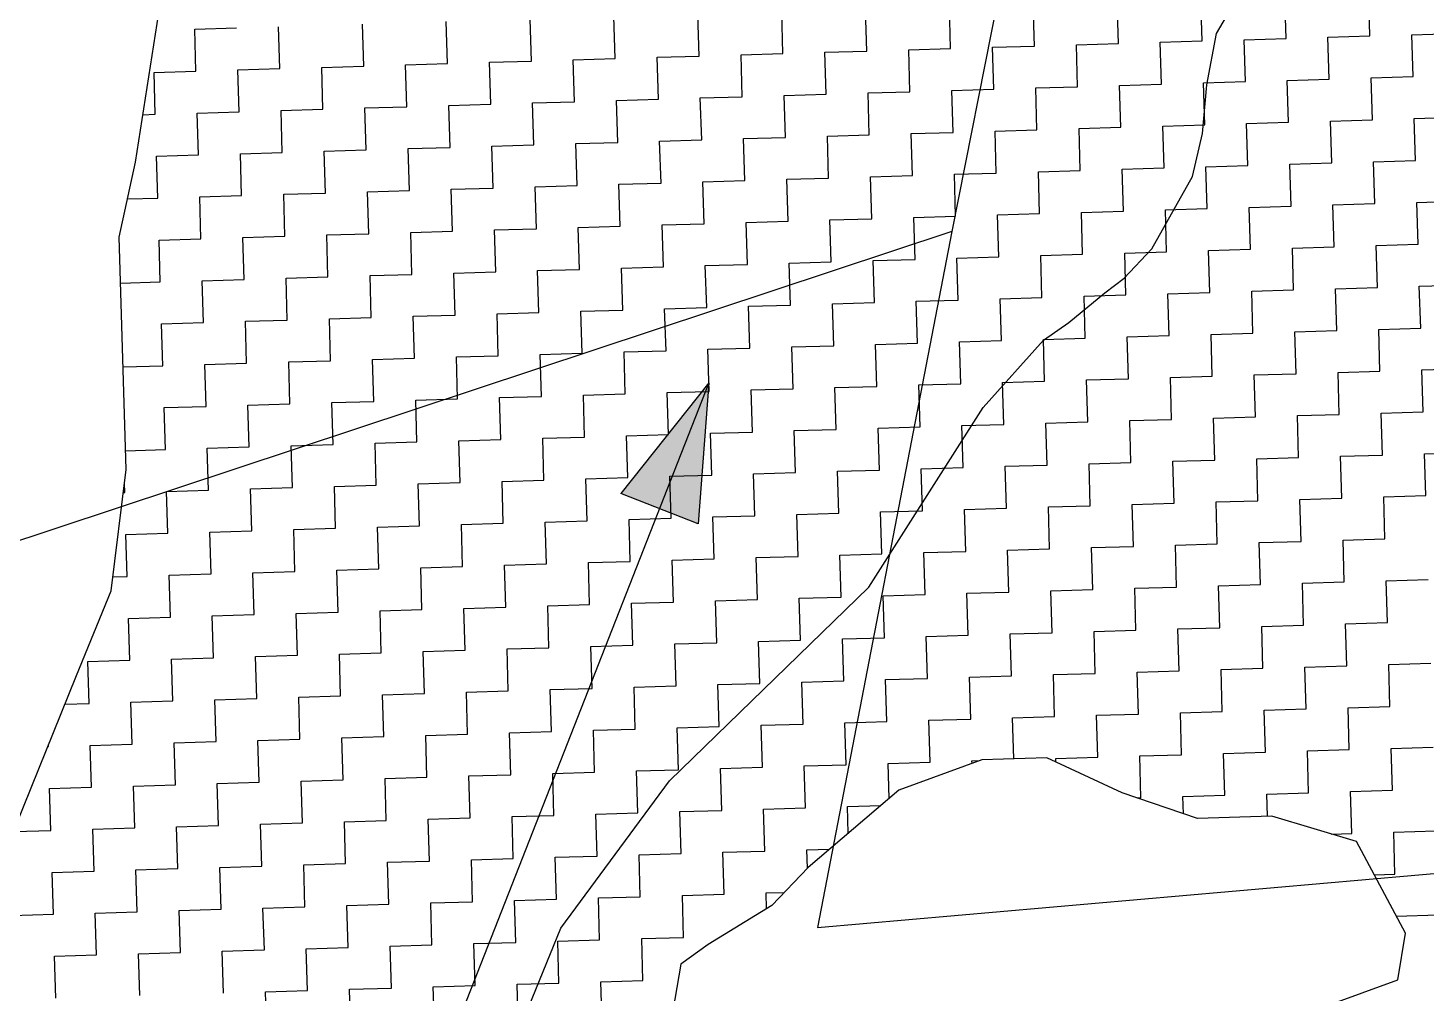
# Model space of a CAD drawing. Header units: metres. Extents: x 289662 to 290738, y 2016260 to 2018343.
# Drawn here: x 289940.6 to 290044.1, y 2016951 to 2017022.5 of the extents above; entities that cross this region are included whole.
import ezdxf

# ---------------------------------------------------------------- set-up
doc = ezdxf.new("R2010")
doc.units = ezdxf.units.M
for name, color, linetype in [('LINE_WATER', 4, 'Continuous'), ('POLY_HATCH', 12, 'Continuous'), ('POLY_PARCEL', 6, 'Continuous')]:
    doc.layers.add(name, color=color, linetype=linetype)

msp = doc.modelspace()

# ---------------------------------------------------------------- hatches: boundary and pattern name
h = msp.add_hatch(color=256)
h.paths.add_polyline_path([(289987.36, 2016986.88), (289990.21, 2016985.76), (289991.01, 2016996.18)])
h.paths.add_polyline_path([(289991.01, 2016996.18), (289984.51, 2016987.99), (289987.36, 2016986.88)])

# ---------------------------------------------------------------- linework, layer by layer
for points in [[(289991.01, 2016996.18), (289969.01, 2016940.11)], [(289991.01, 2016996.18), (289984.51, 2016987.99)], [(289991.01, 2016996.18), (289990.21, 2016985.76)], [(289990.21, 2016985.76), (289984.51, 2016987.99)]]:
    msp.add_lwpolyline(points)
at = {"layer": 'LINE_WATER'}
for p, q in [((290028.58, 2017022.05), (290034.79, 2017032.76)), ((290027.86, 2017018.24), (290028.58, 2017022.05)), ((290027.54, 2017014.65), (290027.86, 2017018.24)), ((290026.79, 2017011.47), (290027.54, 2017014.65)), ((290023.79, 2017006.11), (290026.79, 2017011.47)), ((290021.75, 2017003.95), (290023.79, 2017006.11)), ((290020.31, 2017002.85), (290021.75, 2017003.95)), ((290017.64, 2017000.66), (290020.31, 2017002.85)), ((290015.78, 2016999.35), (290017.64, 2017000.66)), ((290011.3, 2016994.37), (290015.78, 2016999.35)), ((290002.85, 2016981.06), (290011.3, 2016994.37)), ((289988.11, 2016966.72), (290002.85, 2016981.06)), ((289980.07, 2016955.82), (289988.11, 2016966.72)), ((289974.62, 2016942.5), (289980.07, 2016955.82))]:
    msp.add_line(p, q, dxfattribs=at)
at = {"layer": 'POLY_HATCH', "linetype": 'Continuous'}
for p, q in [((290039.93, 2017021.87), (290039.83, 2017024.97)), ((290008.9, 2017020.94), (290008.81, 2017024.04)), ((290015.11, 2017021.12), (290015.01, 2017024.23)), ((290021.31, 2017021.31), (290021.22, 2017024.41)), ((290027.52, 2017021.5), (290027.42, 2017024.6)), ((290033.72, 2017021.68), (290033.63, 2017024.78)), ((289971.68, 2017019.82), (289971.58, 2017022.93)), ((289977.88, 2017020.01), (289977.79, 2017023.11)), ((289984.08, 2017020.2), (289983.99, 2017023.3)), ((289990.29, 2017020.38), (289990.2, 2017023.48)), ((289996.49, 2017020.57), (289996.4, 2017023.67)), ((290002.7, 2017020.75), (290002.61, 2017023.85)), ((289952.97, 2017022.37), (289956.07, 2017022.46)), ((289953.06, 2017019.27), (289952.97, 2017022.37)), ((289959.27, 2017019.45), (289959.17, 2017022.55)), ((289965.47, 2017019.64), (289965.38, 2017022.74)), ((290036.82, 2017021.77), (290039.93, 2017021.87)), ((290043.03, 2017021.96), (290046.13, 2017022.05)), ((290043.12, 2017018.86), (290043.03, 2017021.96)), ((290005.8, 2017020.85), (290008.9, 2017020.94)), ((290005.89, 2017017.74), (290005.8, 2017020.85)), ((290012.01, 2017021.03), (290015.11, 2017021.12)), ((290012.1, 2017017.93), (290012.01, 2017021.03)), ((290018.21, 2017021.22), (290021.31, 2017021.31)), ((290018.3, 2017018.11), (290018.21, 2017021.22)), ((290024.41, 2017021.4), (290027.52, 2017021.5)), ((290024.51, 2017018.3), (290024.41, 2017021.4)), ((290030.62, 2017021.59), (290033.72, 2017021.68)), ((290030.71, 2017018.49), (290030.62, 2017021.59)), ((290036.92, 2017018.67), (290036.82, 2017021.77)), ((289968.57, 2017019.73), (289971.68, 2017019.82)), ((289974.78, 2017019.92), (289977.88, 2017020.01)), ((289974.87, 2017016.81), (289974.78, 2017019.92)), ((289980.98, 2017020.1), (289984.08, 2017020.2)), ((289981.08, 2017017), (289980.98, 2017020.1)), ((289987.19, 2017020.29), (289990.29, 2017020.38)), ((289987.28, 2017017.19), (289987.19, 2017020.29)), ((289993.39, 2017020.47), (289996.49, 2017020.57)), ((289993.48, 2017017.37), (289993.39, 2017020.47)), ((289999.6, 2017020.66), (290002.7, 2017020.75)), ((289999.69, 2017017.56), (289999.6, 2017020.66)), ((289949.96, 2017019.17), (289953.06, 2017019.27)), ((289950.05, 2017016.07), (289949.96, 2017019.17)), ((289956.16, 2017019.36), (289959.27, 2017019.45)), ((289956.26, 2017016.26), (289956.16, 2017019.36)), ((289962.37, 2017019.54), (289965.47, 2017019.64)), ((289962.46, 2017016.44), (289962.37, 2017019.54)), ((289968.67, 2017016.63), (289968.57, 2017019.73)), ((290040.02, 2017018.77), (290043.12, 2017018.86)), ((290040.11, 2017015.66), (290040.02, 2017018.77)), ((290002.79, 2017017.65), (290005.89, 2017017.74)), ((290009, 2017017.84), (290012.1, 2017017.93)), ((290009.09, 2017014.73), (290009, 2017017.84)), ((290015.2, 2017018.02), (290018.3, 2017018.11)), ((290015.29, 2017014.92), (290015.2, 2017018.02)), ((290021.4, 2017018.21), (290024.51, 2017018.3)), ((290021.5, 2017015.11), (290021.4, 2017018.21)), ((290027.61, 2017018.39), (290030.71, 2017018.49)), ((290027.7, 2017015.29), (290027.61, 2017018.39)), ((290033.81, 2017018.58), (290036.92, 2017018.67)), ((290033.91, 2017015.48), (290033.81, 2017018.58)), ((289971.77, 2017016.72), (289974.87, 2017016.81)), ((289971.86, 2017013.62), (289971.77, 2017016.72)), ((289977.97, 2017016.91), (289981.08, 2017017)), ((289978.07, 2017013.8), (289977.97, 2017016.91)), ((289984.18, 2017017.09), (289987.28, 2017017.19)), ((289984.27, 2017013.99), (289984.18, 2017017.09)), ((289990.38, 2017017.28), (289993.48, 2017017.37)), ((289990.48, 2017014.18), (289990.38, 2017017.28)), ((289996.59, 2017017.46), (289999.69, 2017017.56)), ((289996.68, 2017014.36), (289996.59, 2017017.46)), ((290002.88, 2017014.55), (290002.79, 2017017.65)), ((289949.14, 2017016.04), (289950.05, 2017016.07)), ((289953.16, 2017016.16), (289956.26, 2017016.26)), ((289953.25, 2017013.06), (289953.16, 2017016.16)), ((289959.36, 2017016.35), (289962.46, 2017016.44)), ((289959.45, 2017013.25), (289959.36, 2017016.35)), ((289965.56, 2017016.54), (289968.67, 2017016.63)), ((289965.66, 2017013.43), (289965.56, 2017016.54)), ((290037.01, 2017015.57), (290040.11, 2017015.66)), ((290043.21, 2017015.76), (290046.32, 2017015.85)), ((290043.31, 2017012.65), (290043.21, 2017015.76)), ((290005.99, 2017014.64), (290009.09, 2017014.73)), ((290006.08, 2017011.54), (290005.99, 2017014.64)), ((290012.19, 2017014.83), (290015.29, 2017014.92)), ((290012.28, 2017011.72), (290012.19, 2017014.83)), ((290018.4, 2017015.01), (290021.5, 2017015.11)), ((290018.49, 2017011.91), (290018.4, 2017015.01)), ((290024.6, 2017015.2), (290027.7, 2017015.29)), ((290024.69, 2017012.1), (290024.6, 2017015.2)), ((290030.8, 2017015.38), (290033.91, 2017015.48)), ((290030.9, 2017012.28), (290030.8, 2017015.38)), ((290037.1, 2017012.47), (290037.01, 2017015.57)), ((289968.76, 2017013.53), (289971.86, 2017013.62)), ((289974.96, 2017013.71), (289978.07, 2017013.8)), ((289975.06, 2017010.61), (289974.96, 2017013.71)), ((289981.17, 2017013.9), (289984.27, 2017013.99)), ((289981.26, 2017010.8), (289981.17, 2017013.9)), ((289987.37, 2017014.08), (289990.48, 2017014.18)), ((289987.47, 2017010.98), (289987.37, 2017014.08)), ((289993.58, 2017014.27), (289996.68, 2017014.36)), ((289993.67, 2017011.17), (289993.58, 2017014.27)), ((289999.78, 2017014.46), (290002.88, 2017014.55)), ((289999.87, 2017011.35), (289999.78, 2017014.46)), ((289950.15, 2017012.97), (289953.25, 2017013.06)), ((289950.24, 2017009.87), (289950.15, 2017012.97)), ((289956.35, 2017013.15), (289959.45, 2017013.25)), ((289956.44, 2017010.05), (289956.35, 2017013.15)), ((289962.55, 2017013.34), (289965.66, 2017013.43)), ((289962.65, 2017010.24), (289962.55, 2017013.34)), ((289968.85, 2017010.42), (289968.76, 2017013.53)), ((290040.2, 2017012.56), (290043.31, 2017012.65)), ((290040.3, 2017009.46), (290040.2, 2017012.56)), ((290002.98, 2017011.45), (290006.08, 2017011.54)), ((290009.18, 2017011.63), (290012.28, 2017011.72)), ((290009.27, 2017008.53), (290009.18, 2017011.63)), ((290015.39, 2017011.82), (290018.49, 2017011.91)), ((290015.48, 2017008.72), (290015.39, 2017011.82)), ((290021.59, 2017012), (290024.69, 2017012.1)), ((290021.68, 2017008.9), (290021.59, 2017012)), ((290027.79, 2017012.19), (290030.9, 2017012.28)), ((290027.89, 2017009.09), (290027.79, 2017012.19)), ((290034, 2017012.37), (290037.1, 2017012.47)), ((290034.09, 2017009.27), (290034, 2017012.37)), ((289971.95, 2017010.52), (289975.06, 2017010.61)), ((289972.05, 2017007.41), (289971.95, 2017010.52)), ((289978.16, 2017010.7), (289981.26, 2017010.8)), ((289978.25, 2017007.6), (289978.16, 2017010.7)), ((289984.36, 2017010.89), (289987.47, 2017010.98)), ((289984.46, 2017007.79), (289984.36, 2017010.89)), ((289990.57, 2017011.07), (289993.67, 2017011.17)), ((289990.66, 2017007.97), (289990.57, 2017011.07)), ((289996.77, 2017011.26), (289999.87, 2017011.35)), ((289996.87, 2017008.16), (289996.77, 2017011.26)), ((290003.07, 2017008.34), (290002.98, 2017011.45)), ((289948, 2017009.8), (289950.24, 2017009.87)), ((289953.34, 2017009.96), (289956.44, 2017010.05)), ((289953.43, 2017006.86), (289953.34, 2017009.96)), ((289959.55, 2017010.15), (289962.65, 2017010.24)), ((289959.64, 2017007.04), (289959.55, 2017010.15)), ((289965.75, 2017010.33), (289968.85, 2017010.42)), ((289965.84, 2017007.23), (289965.75, 2017010.33)), ((290037.19, 2017009.37), (290040.3, 2017009.46)), ((290043.4, 2017009.55), (290046.5, 2017009.64)), ((290043.49, 2017006.45), (290043.4, 2017009.55)), ((290006.17, 2017008.44), (290009.27, 2017008.53)), ((290006.27, 2017005.33), (290006.17, 2017008.44)), ((290012.38, 2017008.62), (290015.48, 2017008.72)), ((290012.47, 2017005.52), (290012.38, 2017008.62)), ((290018.58, 2017008.81), (290021.68, 2017008.9)), ((290018.67, 2017005.71), (290018.58, 2017008.81)), ((290024.79, 2017008.99), (290027.89, 2017009.09)), ((290024.88, 2017005.89), (290024.79, 2017008.99)), ((290030.99, 2017009.18), (290034.09, 2017009.27)), ((290031.08, 2017006.08), (290030.99, 2017009.18)), ((290037.29, 2017006.26), (290037.19, 2017009.37)), ((289968.95, 2017007.32), (289972.05, 2017007.41)), ((289975.15, 2017007.51), (289978.25, 2017007.6)), ((289975.24, 2017004.41), (289975.15, 2017007.51)), ((289981.35, 2017007.69), (289984.46, 2017007.79)), ((289981.45, 2017004.59), (289981.35, 2017007.69)), ((289987.56, 2017007.88), (289990.66, 2017007.97)), ((289987.65, 2017004.78), (289987.56, 2017007.88)), ((289993.76, 2017008.06), (289996.87, 2017008.16)), ((289993.86, 2017004.96), (289993.76, 2017008.06)), ((289999.97, 2017008.25), (290003.07, 2017008.34)), ((290000.06, 2017005.15), (289999.97, 2017008.25)), ((289950.33, 2017006.76), (289953.43, 2017006.86)), ((289950.42, 2017003.66), (289950.33, 2017006.76)), ((289956.54, 2017006.95), (289959.64, 2017007.04)), ((289956.63, 2017003.85), (289956.54, 2017006.95)), ((289962.74, 2017007.14), (289965.84, 2017007.23)), ((289962.83, 2017004.03), (289962.74, 2017007.14)), ((289969.04, 2017004.22), (289968.95, 2017007.32)), ((290040.39, 2017006.36), (290043.49, 2017006.45)), ((290040.48, 2017003.25), (290040.39, 2017006.36)), ((290003.16, 2017005.24), (290006.27, 2017005.33)), ((290009.37, 2017005.43), (290012.47, 2017005.52)), ((290009.46, 2017002.32), (290009.37, 2017005.43)), ((290015.57, 2017005.61), (290018.67, 2017005.71)), ((290015.66, 2017002.51), (290015.57, 2017005.61)), ((290021.78, 2017005.8), (290024.88, 2017005.89)), ((290021.87, 2017002.7), (290021.78, 2017005.8)), ((290027.98, 2017005.98), (290031.08, 2017006.08)), ((290028.07, 2017002.88), (290027.98, 2017005.98)), ((290034.19, 2017006.17), (290037.29, 2017006.26)), ((290034.28, 2017003.07), (290034.19, 2017006.17)), ((289972.14, 2017004.31), (289975.24, 2017004.41)), ((289972.23, 2017001.21), (289972.14, 2017004.31)), ((289978.34, 2017004.5), (289981.45, 2017004.59)), ((289978.44, 2017001.4), (289978.34, 2017004.5)), ((289984.55, 2017004.68), (289987.65, 2017004.78)), ((289984.64, 2017001.58), (289984.55, 2017004.68)), ((289990.75, 2017004.87), (289993.86, 2017004.96)), ((289990.85, 2017001.77), (289990.75, 2017004.87)), ((289996.96, 2017005.06), (290000.06, 2017005.15)), ((289997.05, 2017001.95), (289996.96, 2017005.06)), ((290003.26, 2017002.14), (290003.16, 2017005.24)), ((289947.48, 2017003.57), (289950.42, 2017003.66)), ((289953.53, 2017003.75), (289956.63, 2017003.85)), ((289953.62, 2017000.65), (289953.53, 2017003.75)), ((289959.73, 2017003.94), (289962.83, 2017004.03)), ((289959.82, 2017000.84), (289959.73, 2017003.94)), ((289965.94, 2017004.13), (289969.04, 2017004.22)), ((289966.03, 2017001.02), (289965.94, 2017004.13)), ((290037.38, 2017003.16), (290040.48, 2017003.25)), ((290043.58, 2017003.35), (290046.69, 2017003.44)), ((290043.68, 2017000.24), (290043.58, 2017003.35)), ((290006.36, 2017002.23), (290009.46, 2017002.32)), ((290006.45, 2016999.13), (290006.36, 2017002.23)), ((290012.56, 2017002.42), (290015.66, 2017002.51)), ((290012.66, 2016999.32), (290012.56, 2017002.42)), ((290018.77, 2017002.6), (290021.87, 2017002.7)), ((290018.86, 2016999.5), (290018.77, 2017002.6)), ((290024.97, 2017002.79), (290028.07, 2017002.88)), ((290025.06, 2016999.69), (290024.97, 2017002.79)), ((290031.18, 2017002.98), (290034.28, 2017003.07)), ((290031.27, 2016999.87), (290031.18, 2017002.98)), ((290037.47, 2017000.06), (290037.38, 2017003.16)), ((289969.13, 2017001.12), (289972.23, 2017001.21)), ((289975.34, 2017001.3), (289978.44, 2017001.4)), ((289975.43, 2016998.2), (289975.34, 2017001.3)), ((289981.54, 2017001.49), (289984.64, 2017001.58)), ((289981.63, 2016998.39), (289981.54, 2017001.49)), ((289987.74, 2017001.67), (289990.85, 2017001.77)), ((289987.84, 2016998.57), (289987.74, 2017001.67)), ((289993.95, 2017001.86), (289997.05, 2017001.95)), ((289994.04, 2016998.76), (289993.95, 2017001.86)), ((290000.15, 2017002.05), (290003.26, 2017002.14)), ((290000.25, 2016998.94), (290000.15, 2017002.05)), ((289950.52, 2017000.56), (289953.62, 2017000.65)), ((289950.61, 2016997.46), (289950.52, 2017000.56)), ((289956.72, 2017000.75), (289959.82, 2017000.84)), ((289956.81, 2016997.64), (289956.72, 2017000.75)), ((289962.93, 2017000.93), (289966.03, 2017001.02)), ((289963.02, 2016997.83), (289962.93, 2017000.93)), ((289969.22, 2016998.01), (289969.13, 2017001.12)), ((290040.58, 2017000.15), (290043.68, 2017000.24)), ((290040.67, 2016997.05), (290040.58, 2017000.15)), ((290003.35, 2016999.04), (290006.45, 2016999.13)), ((290009.55, 2016999.22), (290012.66, 2016999.32)), ((290009.65, 2016996.12), (290009.55, 2016999.22)), ((290015.76, 2016999.41), (290018.86, 2016999.5)), ((290015.85, 2016996.31), (290015.76, 2016999.41)), ((290021.96, 2016999.59), (290025.06, 2016999.69)), ((290022.05, 2016996.49), (290021.96, 2016999.59)), ((290028.17, 2016999.78), (290031.27, 2016999.87)), ((290028.26, 2016996.68), (290028.17, 2016999.78)), ((290034.37, 2016999.97), (290037.47, 2017000.06)), ((290034.46, 2016996.86), (290034.37, 2016999.97)), ((289972.33, 2016998.11), (289975.43, 2016998.2)), ((289972.42, 2016995.01), (289972.33, 2016998.11)), ((289978.53, 2016998.29), (289981.63, 2016998.39)), ((289978.62, 2016995.19), (289978.53, 2016998.29)), ((289984.74, 2016998.48), (289987.84, 2016998.57)), ((289984.83, 2016995.38), (289984.74, 2016998.48)), ((289990.94, 2016998.67), (289994.04, 2016998.76)), ((289991.03, 2016995.56), (289990.94, 2016998.67)), ((289997.14, 2016998.85), (290000.25, 2016998.94)), ((289997.24, 2016995.75), (289997.14, 2016998.85)), ((290003.44, 2016995.93), (290003.35, 2016999.04)), ((289947.67, 2016997.37), (289950.61, 2016997.46)), ((289953.71, 2016997.55), (289956.81, 2016997.64)), ((289953.81, 2016994.45), (289953.71, 2016997.55)), ((289959.92, 2016997.74), (289963.02, 2016997.83)), ((289960.01, 2016994.63), (289959.92, 2016997.74)), ((289966.12, 2016997.92), (289969.22, 2016998.01)), ((289966.21, 2016994.82), (289966.12, 2016997.92)), ((290037.57, 2016996.96), (290040.67, 2016997.05)), ((290043.77, 2016997.14), (290046.87, 2016997.24)), ((290043.86, 2016994.04), (290043.77, 2016997.14)), ((290006.54, 2016996.03), (290009.65, 2016996.12)), ((290006.64, 2016992.93), (290006.54, 2016996.03)), ((290012.75, 2016996.21), (290015.85, 2016996.31)), ((290012.84, 2016993.11), (290012.75, 2016996.21)), ((290018.95, 2016996.4), (290022.05, 2016996.49)), ((290019.05, 2016993.3), (290018.95, 2016996.4)), ((290025.16, 2016996.58), (290028.26, 2016996.68)), ((290025.25, 2016993.48), (290025.16, 2016996.58)), ((290031.36, 2016996.77), (290034.46, 2016996.86)), ((290031.45, 2016993.67), (290031.36, 2016996.77)), ((290037.66, 2016993.85), (290037.57, 2016996.96)), ((289969.32, 2016994.91), (289972.42, 2016995.01)), ((289975.52, 2016995.1), (289978.62, 2016995.19)), ((289975.61, 2016992), (289975.52, 2016995.1)), ((289981.73, 2016995.28), (289984.83, 2016995.38)), ((289981.82, 2016992.18), (289981.73, 2016995.28)), ((289987.93, 2016995.47), (289991.03, 2016995.56)), ((289988.02, 2016992.37), (289987.93, 2016995.47)), ((289994.13, 2016995.66), (289997.24, 2016995.75)), ((289994.23, 2016992.55), (289994.13, 2016995.66)), ((290000.34, 2016995.84), (290003.44, 2016995.93)), ((290000.43, 2016992.74), (290000.34, 2016995.84)), ((289950.7, 2016994.36), (289953.81, 2016994.45)), ((289950.8, 2016991.25), (289950.7, 2016994.36)), ((289956.91, 2016994.54), (289960.01, 2016994.63)), ((289957, 2016991.44), (289956.91, 2016994.54)), ((289963.11, 2016994.73), (289966.21, 2016994.82)), ((289963.21, 2016991.62), (289963.11, 2016994.73)), ((289969.41, 2016991.81), (289969.32, 2016994.91)), ((290040.76, 2016993.95), (290043.86, 2016994.04)), ((290040.85, 2016990.84), (290040.76, 2016993.95)), ((290003.53, 2016992.83), (290006.64, 2016992.93)), ((290009.74, 2016993.02), (290012.84, 2016993.11)), ((290009.83, 2016989.92), (290009.74, 2016993.02)), ((290015.94, 2016993.2), (290019.05, 2016993.3)), ((290016.04, 2016990.1), (290015.94, 2016993.2)), ((290022.15, 2016993.39), (290025.25, 2016993.48)), ((290022.24, 2016990.29), (290022.15, 2016993.39)), ((290028.35, 2016993.58), (290031.45, 2016993.67)), ((290028.45, 2016990.47), (290028.35, 2016993.58)), ((290034.56, 2016993.76), (290037.66, 2016993.85)), ((290034.65, 2016990.66), (290034.56, 2016993.76)), ((289972.51, 2016991.9), (289975.61, 2016992)), ((289972.6, 2016988.8), (289972.51, 2016991.9)), ((289978.72, 2016992.09), (289981.82, 2016992.18)), ((289978.81, 2016988.99), (289978.72, 2016992.09)), ((289984.92, 2016992.27), (289988.02, 2016992.37)), ((289985.01, 2016989.17), (289984.92, 2016992.27)), ((289991.13, 2016992.46), (289994.23, 2016992.55)), ((289991.22, 2016989.36), (289991.13, 2016992.46)), ((289997.33, 2016992.65), (290000.43, 2016992.74)), ((289997.42, 2016989.54), (289997.33, 2016992.65)), ((290003.63, 2016989.73), (290003.53, 2016992.83)), ((289947.85, 2016991.16), (289950.8, 2016991.25)), ((289953.9, 2016991.35), (289957, 2016991.44)), ((289953.99, 2016988.24), (289953.9, 2016991.35)), ((289960.1, 2016991.53), (289963.21, 2016991.62)), ((289960.2, 2016988.43), (289960.1, 2016991.53)), ((289966.31, 2016991.72), (289969.41, 2016991.81)), ((289966.4, 2016988.62), (289966.31, 2016991.72)), ((290037.75, 2016990.75), (290040.85, 2016990.84)), ((290043.96, 2016990.94), (290047.06, 2016991.03)), ((290044.05, 2016987.84), (290043.96, 2016990.94)), ((290006.73, 2016989.82), (290009.83, 2016989.92)), ((290006.82, 2016986.72), (290006.73, 2016989.82)), ((290012.93, 2016990.01), (290016.04, 2016990.1)), ((290013.03, 2016986.91), (290012.93, 2016990.01)), ((290019.14, 2016990.19), (290022.24, 2016990.29)), ((290019.23, 2016987.09), (290019.14, 2016990.19)), ((290025.34, 2016990.38), (290028.45, 2016990.47)), ((290025.44, 2016987.28), (290025.34, 2016990.38)), ((290031.55, 2016990.57), (290034.65, 2016990.66)), ((290031.64, 2016987.46), (290031.55, 2016990.57)), ((290037.84, 2016987.65), (290037.75, 2016990.75)), ((289947.79, 2016988.06), (289947.77, 2016988.76)), ((289969.5, 2016988.71), (289972.6, 2016988.8)), ((289975.71, 2016988.89), (289978.81, 2016988.99)), ((289975.8, 2016985.79), (289975.71, 2016988.89)), ((289981.91, 2016989.08), (289985.01, 2016989.17)), ((289982, 2016985.98), (289981.91, 2016989.08)), ((289988.12, 2016989.27), (289991.22, 2016989.36)), ((289988.21, 2016986.16), (289988.12, 2016989.27)), ((289994.32, 2016989.45), (289997.42, 2016989.54)), ((289994.41, 2016986.35), (289994.32, 2016989.45)), ((290000.53, 2016989.64), (290003.63, 2016989.73)), ((290000.62, 2016986.53), (290000.53, 2016989.64)), ((289947.68, 2016988.05), (289947.79, 2016988.06)), ((289950.89, 2016988.15), (289953.99, 2016988.24)), ((289950.98, 2016985.05), (289950.89, 2016988.15)), ((289957.09, 2016988.34), (289960.2, 2016988.43)), ((289957.19, 2016985.23), (289957.09, 2016988.34)), ((289963.3, 2016988.52), (289966.4, 2016988.62)), ((289963.39, 2016985.42), (289963.3, 2016988.52)), ((289969.6, 2016985.61), (289969.5, 2016988.71)), ((290040.95, 2016987.74), (290044.05, 2016987.84)), ((290041.04, 2016984.64), (290040.95, 2016987.74)), ((290003.72, 2016986.63), (290006.82, 2016986.72)), ((290009.92, 2016986.81), (290013.03, 2016986.91)), ((290010.02, 2016983.71), (290009.92, 2016986.81)), ((290016.13, 2016987), (290019.23, 2016987.09)), ((290016.22, 2016983.9), (290016.13, 2016987)), ((290022.33, 2016987.19), (290025.44, 2016987.28)), ((290022.43, 2016984.08), (290022.33, 2016987.19)), ((290028.54, 2016987.37), (290031.64, 2016987.46)), ((290028.63, 2016984.27), (290028.54, 2016987.37)), ((290034.74, 2016987.56), (290037.84, 2016987.65)), ((290034.84, 2016984.45), (290034.74, 2016987.56)), ((289972.7, 2016985.7), (289975.8, 2016985.79)), ((289972.79, 2016982.6), (289972.7, 2016985.7)), ((289978.9, 2016985.88), (289982, 2016985.98)), ((289979, 2016982.78), (289978.9, 2016985.88)), ((289985.11, 2016986.07), (289988.21, 2016986.16)), ((289985.2, 2016982.97), (289985.11, 2016986.07)), ((289991.31, 2016986.26), (289994.41, 2016986.35)), ((289991.4, 2016983.15), (289991.31, 2016986.26)), ((289997.52, 2016986.44), (290000.62, 2016986.53)), ((289997.61, 2016983.34), (289997.52, 2016986.44)), ((290003.81, 2016983.53), (290003.72, 2016986.63)), ((289947.88, 2016984.96), (289950.98, 2016985.05)), ((289947.97, 2016981.85), (289947.88, 2016984.96)), ((289954.08, 2016985.14), (289957.19, 2016985.23)), ((289954.18, 2016982.04), (289954.08, 2016985.14)), ((289960.29, 2016985.33), (289963.39, 2016985.42)), ((289960.38, 2016982.23), (289960.29, 2016985.33)), ((289966.49, 2016985.51), (289969.6, 2016985.61)), ((289966.59, 2016982.41), (289966.49, 2016985.51)), ((290037.94, 2016984.55), (290041.04, 2016984.64)), ((290006.92, 2016983.62), (290010.02, 2016983.71)), ((290007.01, 2016980.52), (290006.92, 2016983.62)), ((290013.12, 2016983.8), (290016.22, 2016983.9)), ((290013.21, 2016980.7), (290013.12, 2016983.8)), ((290019.32, 2016983.99), (290022.43, 2016984.08)), ((290019.42, 2016980.89), (290019.32, 2016983.99)), ((290025.53, 2016984.18), (290028.63, 2016984.27)), ((290025.62, 2016981.07), (290025.53, 2016984.18)), ((290031.73, 2016984.36), (290034.84, 2016984.45)), ((290031.83, 2016981.26), (290031.73, 2016984.36)), ((290038.03, 2016981.45), (290037.94, 2016984.55)), ((289969.69, 2016982.5), (289972.79, 2016982.6)), ((289975.89, 2016982.69), (289979, 2016982.78)), ((289975.99, 2016979.59), (289975.89, 2016982.69)), ((289982.1, 2016982.88), (289985.2, 2016982.97)), ((289982.19, 2016979.77), (289982.1, 2016982.88)), ((289988.3, 2016983.06), (289991.4, 2016983.15)), ((289988.39, 2016979.96), (289988.3, 2016983.06)), ((289994.51, 2016983.25), (289997.61, 2016983.34)), ((289994.6, 2016980.14), (289994.51, 2016983.25)), ((290000.71, 2016983.43), (290003.81, 2016983.53)), ((290000.8, 2016980.33), (290000.71, 2016983.43)), ((289946.91, 2016981.82), (289947.97, 2016981.85)), ((289951.08, 2016981.95), (289954.18, 2016982.04)), ((289951.17, 2016978.84), (289951.08, 2016981.95)), ((289957.28, 2016982.13), (289960.38, 2016982.23)), ((289957.37, 2016979.03), (289957.28, 2016982.13)), ((289963.48, 2016982.32), (289966.59, 2016982.41)), ((289963.58, 2016979.22), (289963.48, 2016982.32)), ((289969.78, 2016979.4), (289969.69, 2016982.5)), ((290041.13, 2016981.54), (290044.24, 2016981.63)), ((290041.23, 2016978.44), (290041.13, 2016981.54)), ((290003.91, 2016980.42), (290007.01, 2016980.52)), ((290010.11, 2016980.61), (290013.21, 2016980.7)), ((290010.2, 2016977.51), (290010.11, 2016980.61)), ((290016.31, 2016980.79), (290019.42, 2016980.89)), ((290016.41, 2016977.69), (290016.31, 2016980.79)), ((290022.52, 2016980.98), (290025.62, 2016981.07)), ((290022.61, 2016977.88), (290022.52, 2016980.98)), ((290028.72, 2016981.17), (290031.83, 2016981.26)), ((290028.82, 2016978.06), (290028.72, 2016981.17)), ((290034.93, 2016981.35), (290038.03, 2016981.45)), ((290035.02, 2016978.25), (290034.93, 2016981.35)), ((289972.88, 2016979.49), (289975.99, 2016979.59)), ((289972.98, 2016976.39), (289972.88, 2016979.49)), ((289979.09, 2016979.68), (289982.19, 2016979.77)), ((289979.18, 2016976.58), (289979.09, 2016979.68)), ((289985.29, 2016979.87), (289988.39, 2016979.96)), ((289985.39, 2016976.76), (289985.29, 2016979.87)), ((289991.5, 2016980.05), (289994.6, 2016980.14)), ((289991.59, 2016976.95), (289991.5, 2016980.05)), ((289997.7, 2016980.24), (290000.8, 2016980.33)), ((289997.79, 2016977.14), (289997.7, 2016980.24)), ((290004, 2016977.32), (290003.91, 2016980.42)), ((289948.07, 2016978.75), (289951.17, 2016978.84)), ((289948.16, 2016975.65), (289948.07, 2016978.75)), ((289954.27, 2016978.94), (289957.37, 2016979.03)), ((289954.36, 2016975.83), (289954.27, 2016978.94)), ((289960.47, 2016979.12), (289963.58, 2016979.22)), ((289960.57, 2016976.02), (289960.47, 2016979.12)), ((289966.68, 2016979.31), (289969.78, 2016979.4)), ((289966.77, 2016976.21), (289966.68, 2016979.31)), ((290038.12, 2016978.34), (290041.23, 2016978.44)), ((290007.1, 2016977.41), (290010.2, 2016977.51)), ((290007.19, 2016974.31), (290007.1, 2016977.41)), ((290013.31, 2016977.6), (290016.41, 2016977.69)), ((290013.4, 2016974.5), (290013.31, 2016977.6)), ((290019.51, 2016977.79), (290022.61, 2016977.88)), ((290019.6, 2016974.68), (290019.51, 2016977.79)), ((290025.71, 2016977.97), (290028.82, 2016978.06)), ((290025.81, 2016974.87), (290025.71, 2016977.97)), ((290031.92, 2016978.16), (290035.02, 2016978.25)), ((290032.01, 2016975.06), (290031.92, 2016978.16)), ((290038.22, 2016975.24), (290038.12, 2016978.34)), ((289969.87, 2016976.3), (289972.98, 2016976.39)), ((289976.08, 2016976.49), (289979.18, 2016976.58)), ((289976.17, 2016973.38), (289976.08, 2016976.49)), ((289982.28, 2016976.67), (289985.39, 2016976.76)), ((289982.38, 2016973.57), (289982.28, 2016976.67)), ((289988.49, 2016976.86), (289991.59, 2016976.95)), ((289988.58, 2016973.75), (289988.49, 2016976.86)), ((289994.69, 2016977.04), (289997.79, 2016977.14)), ((289994.79, 2016973.94), (289994.69, 2016977.04)), ((290000.9, 2016977.23), (290004, 2016977.32)), ((290000.99, 2016974.13), (290000.9, 2016977.23)), ((289945.06, 2016975.56), (289948.16, 2016975.65)), ((289945.15, 2016972.45), (289945.06, 2016975.56)), ((289951.26, 2016975.74), (289954.36, 2016975.83)), ((289951.35, 2016972.64), (289951.26, 2016975.74)), ((289957.47, 2016975.93), (289960.57, 2016976.02)), ((289957.56, 2016972.83), (289957.47, 2016975.93)), ((289963.67, 2016976.11), (289966.77, 2016976.21)), ((289963.76, 2016973.01), (289963.67, 2016976.11)), ((289969.97, 2016973.2), (289969.87, 2016976.3)), ((290041.32, 2016975.33), (290044.42, 2016975.43)), ((290041.41, 2016972.23), (290041.32, 2016975.33)), ((290004.09, 2016974.22), (290007.19, 2016974.31)), ((290010.3, 2016974.4), (290013.4, 2016974.5)), ((290010.39, 2016971.3), (290010.3, 2016974.4)), ((290016.5, 2016974.59), (290019.6, 2016974.68)), ((290016.59, 2016971.49), (290016.5, 2016974.59)), ((290022.71, 2016974.78), (290025.81, 2016974.87)), ((290022.8, 2016971.67), (290022.71, 2016974.78)), ((290028.91, 2016974.96), (290032.01, 2016975.06)), ((290029, 2016971.86), (290028.91, 2016974.96)), ((290035.11, 2016975.15), (290038.22, 2016975.24)), ((290035.21, 2016972.05), (290035.11, 2016975.15)), ((289973.07, 2016973.29), (289976.17, 2016973.38)), ((289973.16, 2016970.19), (289973.07, 2016973.29)), ((289979.27, 2016973.48), (289982.38, 2016973.57)), ((289979.37, 2016970.37), (289979.27, 2016973.48)), ((289985.48, 2016973.66), (289988.58, 2016973.75)), ((289985.57, 2016970.56), (289985.48, 2016973.66)), ((289991.68, 2016973.85), (289994.79, 2016973.94)), ((289991.78, 2016970.75), (289991.68, 2016973.85)), ((289997.89, 2016974.03), (290000.99, 2016974.13)), ((289997.98, 2016970.93), (289997.89, 2016974.03)), ((290004.18, 2016971.12), (290004.09, 2016974.22)), ((289943.36, 2016972.4), (289945.15, 2016972.45)), ((289948.25, 2016972.55), (289951.35, 2016972.64)), ((289948.34, 2016969.44), (289948.25, 2016972.55)), ((289954.46, 2016972.73), (289957.56, 2016972.83)), ((289954.55, 2016969.63), (289954.46, 2016972.73)), ((289960.66, 2016972.92), (289963.76, 2016973.01)), ((289960.75, 2016969.82), (289960.66, 2016972.92)), ((289966.86, 2016973.1), (289969.97, 2016973.2)), ((289966.96, 2016970), (289966.86, 2016973.1)), ((290038.31, 2016972.14), (290041.41, 2016972.23)), ((290007.29, 2016971.21), (290010.39, 2016971.3)), ((290007.38, 2016968.11), (290007.29, 2016971.21)), ((290013.49, 2016971.4), (290016.59, 2016971.49)), ((290013.58, 2016968.35), (290013.49, 2016971.4)), ((290019.7, 2016971.58), (290022.8, 2016971.67)), ((290019.79, 2016968.48), (290019.7, 2016971.58)), ((290025.9, 2016971.77), (290029, 2016971.86)), ((290025.99, 2016968.66), (290025.9, 2016971.77)), ((290032.1, 2016971.95), (290035.21, 2016972.05)), ((290032.2, 2016968.85), (290032.1, 2016971.95)), ((290038.4, 2016969.04), (290038.31, 2016972.14)), ((289970.06, 2016970.09), (289973.16, 2016970.19)), ((289976.26, 2016970.28), (289979.37, 2016970.37)), ((289976.36, 2016967.18), (289976.26, 2016970.28)), ((289982.47, 2016970.47), (289985.57, 2016970.56)), ((289982.56, 2016967.36), (289982.47, 2016970.47)), ((289988.67, 2016970.65), (289991.78, 2016970.75)), ((289988.77, 2016967.55), (289988.67, 2016970.65)), ((289994.88, 2016970.84), (289997.98, 2016970.93)), ((289994.97, 2016967.74), (289994.88, 2016970.84)), ((290001.08, 2016971.02), (290004.18, 2016971.12)), ((290001.18, 2016967.92), (290001.08, 2016971.02)), ((289942.09, 2016969.26), (289942.14, 2016969.26)), ((289942.14, 2016969.26), (289942.14, 2016969.36)), ((289945.24, 2016969.35), (289948.34, 2016969.44)), ((289945.34, 2016966.25), (289945.24, 2016969.35)), ((289951.45, 2016969.54), (289954.55, 2016969.63)), ((289951.54, 2016966.44), (289951.45, 2016969.54)), ((289957.65, 2016969.72), (289960.75, 2016969.82)), ((289957.74, 2016966.62), (289957.65, 2016969.72)), ((289963.86, 2016969.91), (289966.96, 2016970)), ((289963.95, 2016966.81), (289963.86, 2016969.91)), ((289970.15, 2016966.99), (289970.06, 2016970.09)), ((290041.5, 2016969.13), (290044.61, 2016969.22)), ((290041.6, 2016966.03), (290041.5, 2016969.13)), ((290004.28, 2016968.01), (290007.38, 2016968.11)), ((290010.48, 2016968.2), (290011.02, 2016968.22)), ((290010.49, 2016968.02), (290010.48, 2016968.2)), ((290016.69, 2016968.39), (290019.79, 2016968.48)), ((290016.69, 2016968.11), (290016.69, 2016968.39)), ((290022.89, 2016968.57), (290025.99, 2016968.66)), ((290022.98, 2016965.47), (290022.89, 2016968.57)), ((290029.1, 2016968.76), (290032.2, 2016968.85)), ((290029.19, 2016965.66), (290029.1, 2016968.76)), ((290035.3, 2016968.94), (290038.4, 2016969.04)), ((290035.39, 2016965.84), (290035.3, 2016968.94)), ((289973.26, 2016967.09), (289976.36, 2016967.18)), ((289973.35, 2016963.98), (289973.26, 2016967.09)), ((289979.46, 2016967.27), (289982.56, 2016967.36)), ((289979.55, 2016964.17), (289979.46, 2016967.27)), ((289985.66, 2016967.46), (289988.77, 2016967.55)), ((289985.76, 2016964.35), (289985.66, 2016967.46)), ((289991.87, 2016967.64), (289994.97, 2016967.74)), ((289991.96, 2016964.54), (289991.87, 2016967.64)), ((289998.07, 2016967.83), (290001.18, 2016967.92)), ((289998.17, 2016964.73), (289998.07, 2016967.83)), ((290004.36, 2016965.43), (290004.28, 2016968.01)), ((289942.23, 2016966.16), (289945.34, 2016966.25)), ((289942.33, 2016963.05), (289942.23, 2016966.16)), ((289948.44, 2016966.34), (289951.54, 2016966.44)), ((289948.53, 2016963.24), (289948.44, 2016966.34)), ((289954.64, 2016966.53), (289957.74, 2016966.62)), ((289954.73, 2016963.43), (289954.64, 2016966.53)), ((289960.85, 2016966.71), (289963.95, 2016966.81)), ((289960.94, 2016963.61), (289960.85, 2016966.71)), ((289967.05, 2016966.9), (289970.15, 2016966.99)), ((289967.14, 2016963.8), (289967.05, 2016966.9)), ((290038.5, 2016965.93), (290041.6, 2016966.03)), ((290022.7, 2016965.46), (290022.98, 2016965.47)), ((290026.09, 2016965.56), (290029.19, 2016965.66)), ((290026.12, 2016964.29), (290026.09, 2016965.56)), ((290032.29, 2016965.75), (290035.39, 2016965.84)), ((290032.34, 2016964.1), (290032.29, 2016965.75)), ((290038.59, 2016962.83), (290038.5, 2016965.93)), ((289970.25, 2016963.89), (289973.35, 2016963.98)), ((289976.45, 2016964.08), (289979.55, 2016964.17)), ((289976.54, 2016960.97), (289976.45, 2016964.08)), ((289982.65, 2016964.26), (289985.76, 2016964.35)), ((289982.75, 2016961.16), (289982.65, 2016964.26)), ((289988.86, 2016964.45), (289991.96, 2016964.54)), ((289988.95, 2016961.35), (289988.86, 2016964.45)), ((289995.06, 2016964.63), (289998.17, 2016964.73)), ((289995.16, 2016961.53), (289995.06, 2016964.63)), ((290001.27, 2016964.82), (290003.73, 2016964.89)), ((290001.33, 2016962.85), (290001.27, 2016964.82)), ((289939.64, 2016962.97), (289942.33, 2016963.05)), ((289945.43, 2016963.15), (289948.53, 2016963.24)), ((289945.52, 2016960.04), (289945.43, 2016963.15)), ((289951.63, 2016963.33), (289954.73, 2016963.43)), ((289951.73, 2016960.23), (289951.63, 2016963.33)), ((289957.84, 2016963.52), (289960.94, 2016963.61)), ((289957.93, 2016960.42), (289957.84, 2016963.52)), ((289964.04, 2016963.7), (289967.14, 2016963.8)), ((289964.13, 2016960.6), (289964.04, 2016963.7)), ((289970.34, 2016960.79), (289970.25, 2016963.89)), ((290041.69, 2016962.92), (290044.79, 2016963.02)), ((290041.78, 2016959.82), (290041.69, 2016962.92)), ((290037.06, 2016962.79), (290038.59, 2016962.83)), ((289973.44, 2016960.88), (289976.54, 2016960.97)), ((289973.53, 2016957.78), (289973.44, 2016960.88)), ((289979.65, 2016961.07), (289982.75, 2016961.16)), ((289979.74, 2016957.96), (289979.65, 2016961.07)), ((289985.85, 2016961.25), (289988.95, 2016961.35)), ((289985.94, 2016958.15), (289985.85, 2016961.25)), ((289992.05, 2016961.44), (289995.16, 2016961.53)), ((289992.15, 2016958.34), (289992.05, 2016961.44)), ((289998.26, 2016961.62), (289999.94, 2016961.67)), ((289998.3, 2016960.27), (289998.26, 2016961.62)), ((289942.42, 2016959.95), (289945.52, 2016960.04)), ((289942.51, 2016956.85), (289942.42, 2016959.95)), ((289948.62, 2016960.14), (289951.73, 2016960.23)), ((289948.72, 2016957.04), (289948.62, 2016960.14)), ((289954.83, 2016960.32), (289957.93, 2016960.42)), ((289954.92, 2016957.22), (289954.83, 2016960.32)), ((289961.03, 2016960.51), (289964.13, 2016960.6)), ((289961.12, 2016957.41), (289961.03, 2016960.51)), ((289967.24, 2016960.7), (289970.34, 2016960.79)), ((289967.33, 2016957.59), (289967.24, 2016960.7)), ((290040.24, 2016959.78), (290041.78, 2016959.82)), ((289970.43, 2016957.69), (289973.53, 2016957.78)), ((289976.64, 2016957.87), (289979.74, 2016957.96)), ((289976.73, 2016954.77), (289976.64, 2016957.87)), ((289982.84, 2016958.06), (289985.94, 2016958.15)), ((289982.93, 2016954.96), (289982.84, 2016958.06)), ((289989.05, 2016958.24), (289992.15, 2016958.34)), ((289989.14, 2016955.14), (289989.05, 2016958.24)), ((289995.25, 2016958.43), (289996.6, 2016958.47)), ((289995.28, 2016957.25), (289995.25, 2016958.43)), ((289939.41, 2016956.76), (289942.51, 2016956.85)), ((289945.61, 2016956.94), (289948.72, 2016957.04)), ((289945.71, 2016953.84), (289945.61, 2016956.94)), ((289951.82, 2016957.13), (289954.92, 2016957.22)), ((289951.91, 2016954.03), (289951.82, 2016957.13)), ((289958.02, 2016957.31), (289961.12, 2016957.41)), ((289958.12, 2016954.21), (289958.02, 2016957.31)), ((289964.23, 2016957.5), (289967.33, 2016957.59)), ((289964.32, 2016954.4), (289964.23, 2016957.5)), ((289970.52, 2016954.58), (289970.43, 2016957.69)), ((290041.88, 2016956.72), (290044.98, 2016956.81)), ((289973.63, 2016954.68), (289976.73, 2016954.77)), ((289973.72, 2016951.57), (289973.63, 2016954.68)), ((289979.83, 2016954.86), (289982.93, 2016954.96)), ((289979.92, 2016951.76), (289979.83, 2016954.86)), ((289986.04, 2016955.05), (289989.14, 2016955.14)), ((289986.13, 2016951.95), (289986.04, 2016955.05)), ((289942.6, 2016953.75), (289945.71, 2016953.84)), ((289942.7, 2016950.65), (289942.6, 2016953.75)), ((289948.81, 2016953.93), (289951.91, 2016954.03)), ((289948.9, 2016950.83), (289948.81, 2016953.93)), ((289955.01, 2016954.12), (289958.12, 2016954.21)), ((289955.11, 2016951.02), (289955.01, 2016954.12)), ((289961.22, 2016954.3), (289964.32, 2016954.4)), ((289961.31, 2016951.2), (289961.22, 2016954.3)), ((289967.42, 2016954.49), (289970.52, 2016954.58)), ((289967.52, 2016951.39), (289967.42, 2016954.49)), ((289970.62, 2016951.48), (289973.72, 2016951.57)), ((289976.82, 2016951.67), (289979.92, 2016951.76)), ((289976.91, 2016948.56), (289976.82, 2016951.67)), ((289983.03, 2016951.85), (289986.13, 2016951.95)), ((289983.12, 2016948.75), (289983.03, 2016951.85)), ((289958.21, 2016951.11), (289961.31, 2016951.2)), ((289958.3, 2016948.01), (289958.21, 2016951.11)), ((289964.41, 2016951.3), (289967.52, 2016951.39)), ((289964.51, 2016948.19), (289964.41, 2016951.3)), ((289970.71, 2016948.38), (289970.62, 2016951.48))]:
    msp.add_line(p, q, dxfattribs=at)
at = {"layer": 'POLY_HATCH'}
for p, q in [((289948.59, 2017012.52), (289950.32, 2017023.58)), ((289947.38, 2017006.97), (289948.59, 2017012.52)), ((289947.89, 2016989.78), (289947.38, 2017006.97)), ((289946.78, 2016980.8), (289947.89, 2016989.78)), ((289944.22, 2016974.53), (289946.78, 2016980.8)), ((289939.73, 2016963.39), (289944.22, 2016974.53)), ((290011.2, 2016968.28), (290005.07, 2016966.03)), ((290016.01, 2016968.42), (290011.2, 2016968.28)), ((290021.6, 2016965.84), (290016.01, 2016968.42)), ((290005.07, 2016966.03), (290001.71, 2016963.18)), ((290027.16, 2016963.94), (290021.6, 2016965.84)), ((290032.67, 2016964.11), (290027.16, 2016963.94)), ((290038.92, 2016962.23), (290032.67, 2016964.11)), ((290001.71, 2016963.18), (289998.35, 2016960.32)), ((290042.57, 2016955.46), (290038.92, 2016962.23)), ((289998.35, 2016960.32), (289995.68, 2016957.49)), ((289995.68, 2016957.49), (289990.95, 2016954.6)), ((290041.98, 2016952), (290042.57, 2016955.46)), ((289990.95, 2016954.6), (289988.93, 2016953.16)), ((289988.93, 2016953.16), (289988.34, 2016949.7)), ((290033.81, 2016949), (290041.98, 2016952))]:
    msp.add_line(p, q, dxfattribs=at)
at = {"layer": 'POLY_PARCEL'}
for p, q in [((290016.93, 2017047.39), (290008.98, 2017007.39)), ((290008.98, 2017007.39), (289919.96, 2016977.88)), ((290008.98, 2017007.39), (289999.06, 2016955.86)), ((289999.06, 2016955.86), (290071.86, 2016962.25))]:
    msp.add_line(p, q, dxfattribs=at)

doc.saveas('drawing.dxf')
